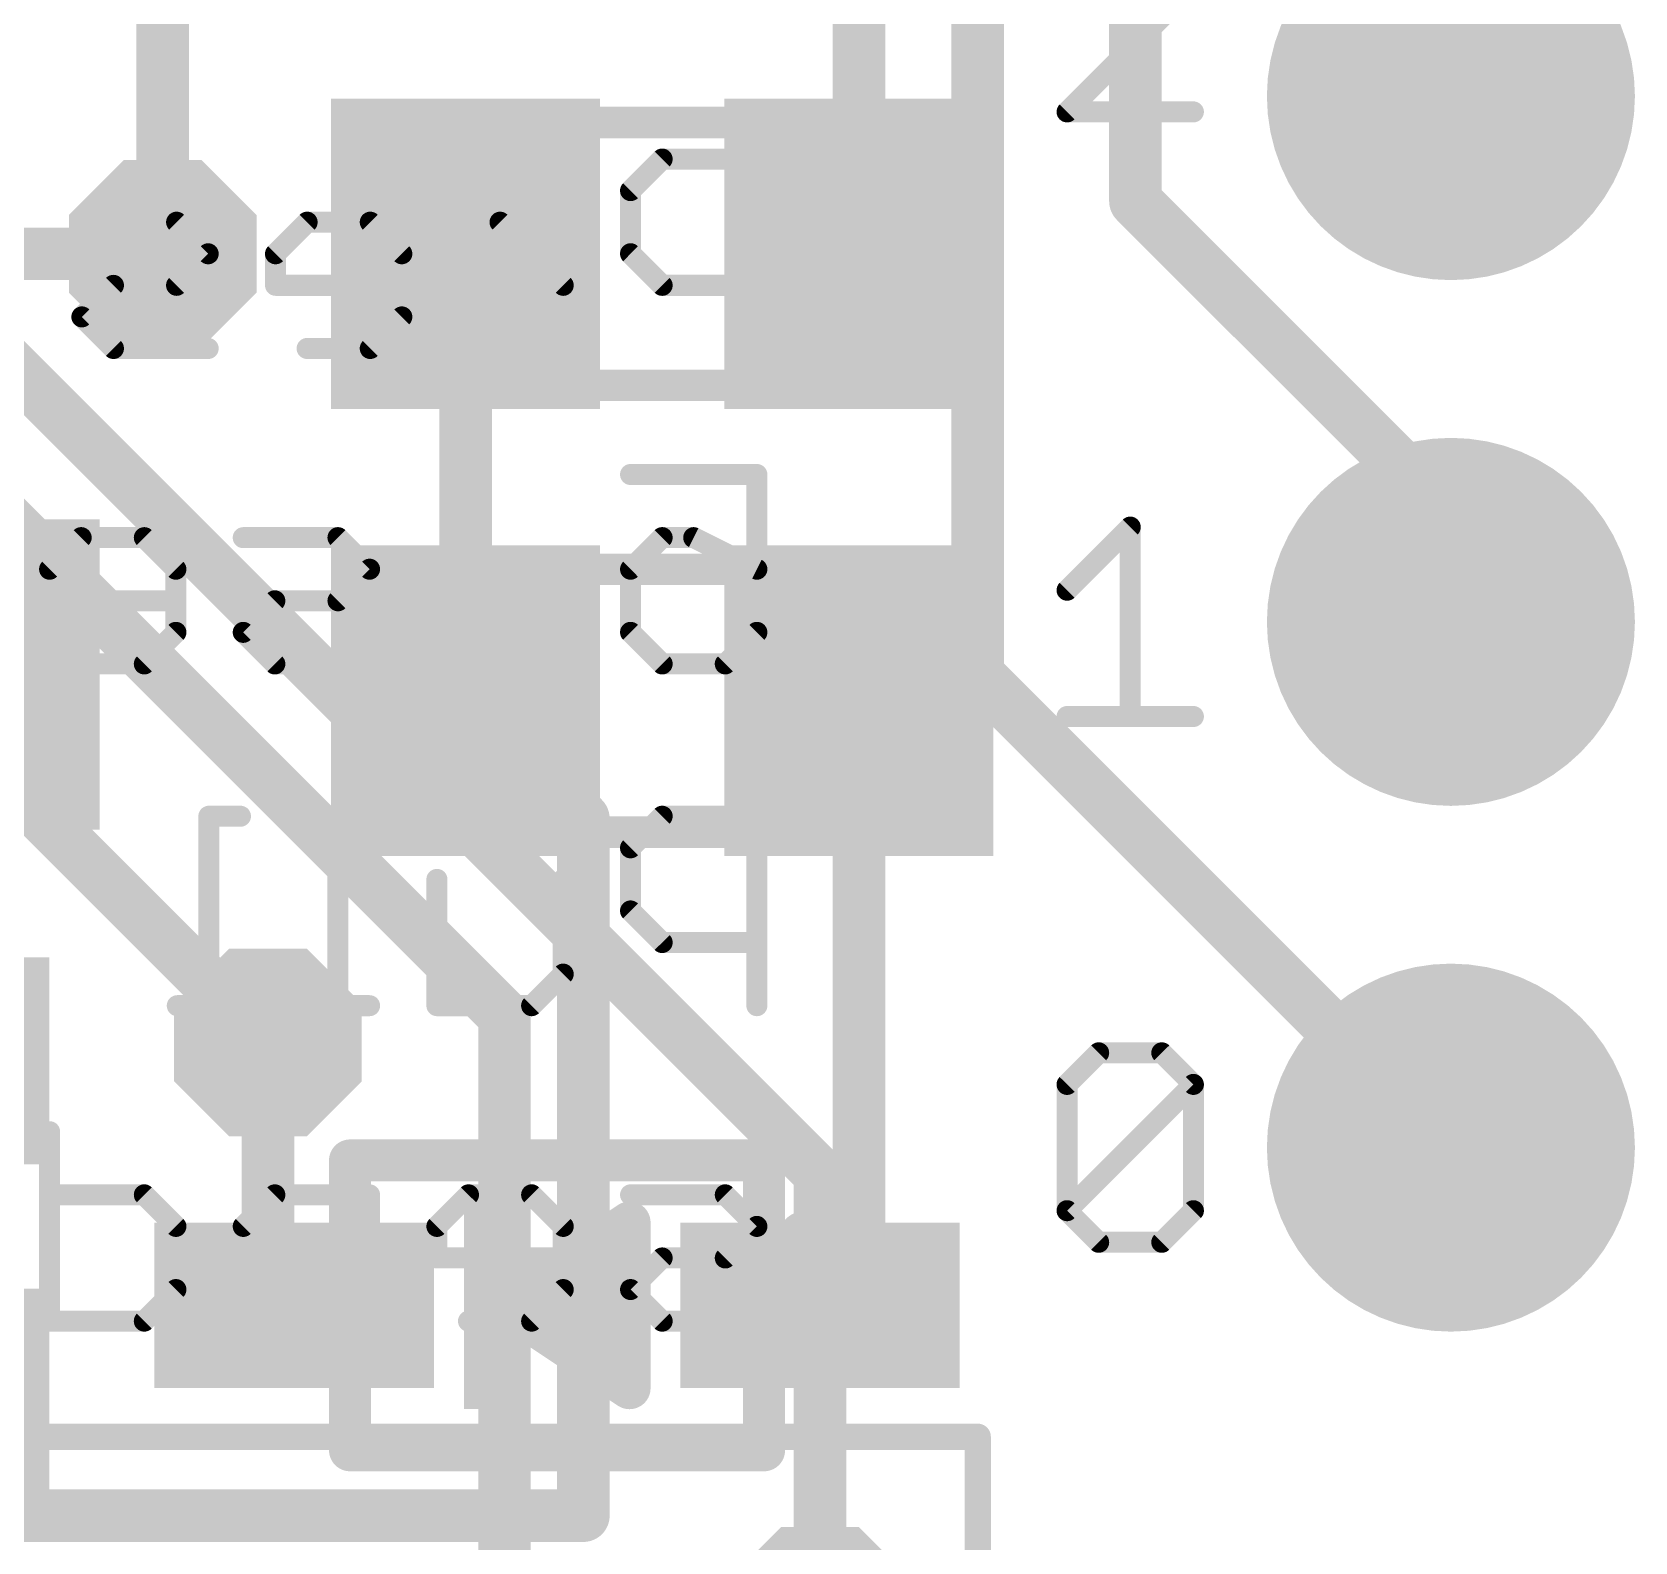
# Model space of a CAD drawing. Extents: x -8.4 to 31.7, y -7.2 to 47.3.
# Drawn here: x 14.74 to 22.48, y 3.17 to 10.47 of the extents above; entities that cross this region are included whole.
import ezdxf

# ---------------------------------------------------------------- set-up
doc = ezdxf.new("R2010")
doc.units = 0
for name, color, linetype in [('1', 12, 'CONTINUOUS'), ('16', 132, 'CONTINUOUS'), ('17', 110, 'CONTINUOUS'), ('18', 110, 'CONTINUOUS'), ('21', 4, 'CONTINUOUS'), ('22', 6, 'CONTINUOUS'), ('51', 253, 'CONTINUOUS')]:
    doc.layers.add(name, color=color, linetype=linetype)

# ---------------------------------------------------------------- blocks, each defined once
blk = doc.blocks.new('RECT')
blk.add_solid([(-0.5, -0.5), (0.5, -0.5), (-0.5, 0.5), (0.5, 0.5)])
blk = doc.blocks.new('ROUNDP')
at = {"const_width": 0.5}
blk.add_lwpolyline([(0, -0.25, 1), (0, 0.25, 1), (0, -0.25)], format="xyb", dxfattribs=at)
blk = doc.blocks.new('OCTAGONV')
at = {"const_width": 0.5}
blk.add_lwpolyline([(-0.25, -0.1036), (-0.25, 0.1036), (-0.1036, 0.25), (0.1036, 0.25), (0.25, 0.1036), (0.25, -0.1036), (0.1036, -0.25), (-0.1036, -0.25), (-0.25, -0.1036), (-0.25, 0.1036)], dxfattribs=at)

msp = doc.modelspace()

# ---------------------------------------------------------------- linework, layer by layer
at = {"layer": '1', "const_width": 0.254}
for points in [[(18.73, 10.988), (18.73, 9.398)], [(21.59, 10.668), (21.59, 10.16)], [(15.367, 9.591), (15.367, 9.398)], [(13.904, 9.398), (15.367, 9.398)], [(16.83, 7.239), (16.83, 9.398)], [(17.399, 6.67), (16.83, 7.239)], [(18.73, 4.506), (18.73, 7.239)], [(17.399, 3.302), (17.399, 6.67)], [(15.875, 4.445), (15.875, 5.588)], [(16.002, 4.318), (15.875, 4.445)], [(18.542, 4.318), (18.73, 4.506)], [(18.542, 2.794), (18.542, 4.318)], [(14.319, 3.302), (17.399, 3.302)]]:
    msp.add_lwpolyline(points, dxfattribs=at)
at = {"layer": '1', "const_width": 0.127}
for points in [[(21.5265, 10.16, 1), (21.6535, 10.16)], [(15.4305, 9.591, 1), (15.3035, 9.591)], [(15.367, 9.3345, 1), (15.367, 9.4615)], [(16.8935, 9.398, 1), (16.7665, 9.398)], [(15.3035, 9.398, 1), (15.4305, 9.398)], [(18.6665, 9.398, 1), (18.7935, 9.398)], [(16.8749, 7.2839, 1), (16.7851, 7.1941)], [(18.7935, 7.239, 1), (18.6665, 7.239)], [(16.7665, 7.239, 1), (16.8935, 7.239)], [(17.4625, 6.67, 1), (17.3355, 6.67)], [(17.3541, 6.6251, 1), (17.4439, 6.7149)], [(15.9385, 5.588, 1), (15.8115, 5.588)], [(15.9199, 4.4899, 1), (15.8301, 4.4001)], [(18.6665, 4.506, 1), (18.7935, 4.506)], [(18.7749, 4.4611, 1), (18.6851, 4.5509)], [(15.8115, 4.445, 1), (15.9385, 4.445)], [(15.9571, 4.2731, 1), (16.0469, 4.3629)], [(18.6055, 4.318, 1), (18.4785, 4.318)], [(18.4971, 4.3629, 1), (18.5869, 4.2731)], [(17.399, 3.2385, 1), (17.399, 3.3655)], [(17.3355, 3.302, 1), (17.4625, 3.302)]]:
    msp.add_lwpolyline(points, format="xyb", dxfattribs=at)
at = {"layer": '16', "const_width": 0.254}
for points in [[(20.066, 14.478), (20.066, 9.652)], [(15.367, 13.589), (15.367, 9.398)], [(19.304, 13.208), (19.304, 7.366)], [(20.066, 9.652), (21.59, 8.128)], [(13.335, 9.398), (17.018, 5.715)], [(14.351, 9.144), (18.542, 4.953)], [(15.875, 5.588), (12.446, 9.017)], [(21.59, 8.128), (21.59, 7.62)], [(19.304, 7.366), (21.59, 5.08)], [(17.018, 5.715), (17.018, 3.048)], [(18.542, 4.953), (18.542, 2.794)], [(18.542, 4.4668), (18.542, 2.794)], [(17.018, 3.048), (15.24, 1.27)]]:
    msp.add_lwpolyline(points, dxfattribs=at)
at = {"layer": '16'}
for points, const_width in [([(20.1109, 9.6969, 1), (20.0211, 9.6071)], 0.127), ([(20.0025, 9.652, 1), (20.1295, 9.652)], 0.127), ([(15.3035, 9.398, 1), (15.4305, 9.398)], 0.127), ([(21.6535, 8.128, 1), (21.5265, 8.128)], 0.127), ([(21.5451, 8.0831, 1), (21.6349, 8.1729)], 0.127), ([(21.5265, 7.62, 1), (21.6535, 7.62)], 0.127), ([(19.3489, 7.4109, 1), (19.2591, 7.3211)], 0.127), ([(19.2405, 7.366, 1), (19.3675, 7.366)], 0.127), ([(17.0815, 5.715, 1), (16.9545, 5.715)], 0.127), ([(16.9731, 5.6701, 1), (17.0629, 5.7599)], 0.127), ([(15.8301, 5.5431, 1), (15.9199, 5.6329)], 0.127), ([(21.5451, 5.0351, 1), (21.6349, 5.1249)], 0.127), ([(18.6055, 4.953, 1), (18.4785, 4.953)], 0.127), ([(18.4971, 4.9081, 1), (18.5869, 4.9979)], 0.127), ([(18.542, 4.4668, 0.1989), (18.4676, 4.6464)], 0.254), ([(18.5125, 4.6913, 1), (18.4227, 4.6015)], 0.127), ([(18.6055, 4.4668, 1), (18.4785, 4.4668)], 0.127), ([(18.4785, 4.4668, 1), (18.6055, 4.4668)], 0.127)]:
    msp.add_lwpolyline(points, format="xyb", dxfattribs=dict(at, const_width=const_width))
at = {"layer": '21'}
for points, const_width in [([(19.7358, 10.0838), (20.3459, 10.6939)], 0.1016), ([(20.3459, 10.0838), (19.7358, 10.0838)], 0.1016), ([(19.7358, 7.7729), (20.0409, 8.078)], 0.1016), ([(20.0409, 8.078), (20.0409, 7.1628)], 0.1016), ([(19.7358, 7.1628), (20.3459, 7.1628)], 0.1016), ([(19.7358, 5.3855), (19.8883, 5.538)], 0.1016), ([(19.8883, 5.538), (20.1934, 5.538)], 0.1016), ([(20.1934, 5.538), (20.3459, 5.3855)], 0.1016), ([(19.7358, 4.7753), (19.7358, 5.3855)], 0.1016), ([(19.7358, 4.7753), (20.3459, 5.3855)], 0.1016), ([(20.3459, 5.3855), (20.3459, 4.7753)], 0.1016), ([(16.272, 5.018), (18.272, 5.018)], 0.2032), ([(17.022, 4.318), (17.622, 4.718)], 0.2032), ([(17.622, 4.718), (17.622, 3.918)], 0.2032), ([(19.8883, 4.6228), (19.7358, 4.7753)], 0.1016), ([(20.3459, 4.7753), (20.1934, 4.6228)], 0.1016), ([(20.1934, 4.6228), (19.8883, 4.6228)], 0.1016), ([(17.172, 4.318), (17.472, 4.518)], 0.2032), ([(17.4006, 4.4704), (17.472, 4.4704)], 0.2032), ([(17.472, 4.518), (17.472, 4.118)], 0.2032), ([(17.622, 3.918), (17.022, 4.318)], 0.2032), ([(17.472, 4.118), (17.172, 4.318)], 0.2032), ([(17.2482, 4.2672), (17.472, 4.2672)], 0.2032), ([(18.272, 3.618), (16.272, 3.618)], 0.2032)]:
    msp.add_lwpolyline(points, dxfattribs=dict(at, const_width=const_width))
for points, const_width in [([(19.7178, 10.1018, 1), (19.7538, 10.0658)], 0.0508), ([(19.7358, 10.1092, 1), (19.7358, 10.0584)], 0.0508), ([(20.3459, 10.0584, 1), (20.3459, 10.1092)], 0.0508), ([(20.0663, 8.078, 1), (20.0155, 8.078)], 0.0508), ([(20.0588, 8.06, 1), (20.0229, 8.0959)], 0.0508), ([(19.7178, 7.7909, 1), (19.7538, 7.755)], 0.0508), ([(19.7358, 7.1882, 1), (19.7358, 7.1374)], 0.0508), ([(20.3459, 7.1374, 1), (20.3459, 7.1882)], 0.0508), ([(20.0155, 7.1628, 1), (20.0663, 7.1628)], 0.0508), ([(19.8883, 5.5634, 1), (19.8883, 5.5126)], 0.0508), ([(19.9063, 5.52, 1), (19.8704, 5.5559)], 0.0508), ([(20.2114, 5.5559, 1), (20.1754, 5.52)], 0.0508), ([(20.1934, 5.5126, 1), (20.1934, 5.5634)], 0.0508), ([(19.7612, 5.3855, 1), (19.7104, 5.3855)], 0.0508), ([(19.7178, 5.4034, 1), (19.7538, 5.3675)], 0.0508), ([(20.3713, 5.3855, 1), (20.3205, 5.3855)], 0.0508), ([(20.3639, 5.3675, 1), (20.328, 5.4034)], 0.0508), ([(20.328, 5.3675, 1), (20.3639, 5.4034)], 0.0508), ([(16.272, 5.0688, 1), (16.272, 4.9672)], 0.1016), ([(18.272, 4.9672, 1), (18.272, 5.0688)], 0.1016), ([(17.6728, 4.718, 1), (17.5712, 4.718)], 0.1016), ([(17.6502, 4.6757, 1), (17.5938, 4.7603)], 0.1016), ([(19.7538, 4.7933, 1), (19.7178, 4.7574)], 0.0508), ([(19.7178, 4.7933, 1), (19.7538, 4.7574)], 0.0508), ([(20.3639, 4.7574, 1), (20.328, 4.7933)], 0.0508), ([(19.7104, 4.7753, 1), (19.7612, 4.7753)], 0.0508), ([(20.3205, 4.7753, 1), (20.3713, 4.7753)], 0.0508), ([(19.8883, 4.6482, 1), (19.8883, 4.5974)], 0.0508), ([(19.8704, 4.6048, 1), (19.9063, 4.6408)], 0.0508), ([(20.1754, 4.6408, 1), (20.2114, 4.6048)], 0.0508), ([(20.1934, 4.5974, 1), (20.1934, 4.6482)], 0.0508), ([(17.4006, 4.5212, 1), (17.4006, 4.4196)], 0.1016), ([(17.5228, 4.518, 1), (17.4212, 4.518)], 0.1016), ([(17.5002, 4.4757, 1), (17.4438, 4.5603)], 0.1016), ([(17.472, 4.4196, 1), (17.472, 4.5212)], 0.1016), ([(17.0502, 4.3603, 1), (16.9938, 4.2757)], 0.1016), ([(17.2002, 4.3603, 1), (17.1438, 4.2757)], 0.1016), ([(16.9938, 4.3603, 1), (17.0502, 4.2757)], 0.1016), ([(17.1438, 4.3603, 1), (17.2002, 4.2757)], 0.1016), ([(17.2482, 4.318, 1), (17.2482, 4.2164)], 0.1016), ([(17.472, 4.2164, 1), (17.472, 4.318)], 0.1016), ([(17.4438, 4.0757, 1), (17.5002, 4.1603)], 0.1016), ([(17.4212, 4.118, 1), (17.5228, 4.118)], 0.1016), ([(17.5712, 3.918, 1), (17.6728, 3.918)], 0.1016), ([(17.5938, 3.8757, 1), (17.6502, 3.9603)], 0.1016), ([(16.272, 3.6688, 1), (16.272, 3.5672)], 0.1016), ([(18.272, 3.5672, 1), (18.272, 3.6688)], 0.1016)]:
    msp.add_lwpolyline(points, format="xyb", dxfattribs=dict(at, const_width=const_width))
at = {"layer": '22'}
for points, const_width in [([(17.7796, 9.856), (17.6271, 9.7035)], 0.1016), ([(18.2372, 9.856), (17.7796, 9.856)], 0.1016), ([(18.2372, 8.9408), (18.2372, 9.856)], 0.1016), ([(17.6271, 9.7035), (17.6271, 9.3984)], 0.1016), ([(15.434, 9.5509), (14.9764, 9.5509)], 0.1016), ([(15.5866, 9.3984), (15.434, 9.5509)], 0.1016), ([(16.0645, 9.5509), (15.912, 9.3984)], 0.1016), ([(16.3696, 9.5509), (16.0645, 9.5509)], 0.1016), ([(16.5221, 9.3984), (16.3696, 9.5509)], 0.1016), ([(16.9966, 9.5509), (16.8441, 9.5509)], 0.1016), ([(17.3017, 9.2459), (16.9966, 9.5509)], 0.1016), ([(17.3017, 8.9408), (17.3017, 9.5509)], 0.1016), ([(15.434, 9.2459), (15.5866, 9.3984)], 0.1016), ([(15.912, 9.3984), (15.912, 9.2459)], 0.1016), ([(16.5221, 9.0933), (16.5221, 9.3984)], 0.1016), ([(17.6271, 9.3984), (17.7796, 9.2459)], 0.1016), ([(14.9764, 9.0933), (15.129, 9.2459)], 0.1016), ([(15.129, 9.2459), (15.434, 9.2459)], 0.1016), ([(15.912, 9.2459), (16.5221, 9.2459)], 0.1016), ([(17.7796, 9.2459), (18.2372, 9.2459)], 0.1016), ([(15.129, 8.9408), (14.9764, 9.0933)], 0.1016), ([(16.3696, 8.9408), (16.5221, 9.0933)], 0.1016), ([(15.5866, 8.9408), (15.129, 8.9408)], 0.1016), ([(16.0645, 8.9408), (16.3696, 8.9408)], 0.1016), ([(17.6271, 8.332), (18.2372, 8.332)], 0.1016), ([(18.2372, 8.332), (18.2372, 7.8744)], 0.1016), ([(14.9731, 8.0269), (14.8205, 7.8744)], 0.1016), ([(15.2781, 8.0269), (14.9731, 8.0269)], 0.1016), ([(15.4306, 7.8744), (15.2781, 8.0269)], 0.1016), ([(16.2136, 8.0269), (15.756, 8.0269)], 0.1016), ([(16.3662, 7.8744), (16.2136, 8.0269)], 0.1016), ([(17.7796, 8.0269), (17.6271, 7.8744)], 0.1016), ([(17.9321, 8.0269), (17.7796, 8.0269)], 0.1016), ([(18.2372, 7.8744), (17.9321, 8.0269)], 0.1016), ([(14.8205, 7.8744), (14.8205, 7.7219)], 0.1016), ([(15.4306, 7.5693), (15.4306, 7.8744)], 0.1016), ([(16.2136, 7.7219), (16.3662, 7.8744)], 0.1016), ([(17.6271, 7.8744), (17.6271, 7.5693)], 0.1016), ([(14.8205, 7.7219), (15.4306, 7.7219)], 0.1016), ([(15.756, 7.5693), (15.9086, 7.7219)], 0.1016), ([(15.9086, 7.7219), (16.2136, 7.7219)], 0.1016), ([(15.2781, 7.4168), (15.4306, 7.5693)], 0.1016), ([(15.9086, 7.4168), (15.756, 7.5693)], 0.1016), ([(17.6271, 7.5693), (17.7796, 7.4168)], 0.1016), ([(18.0847, 7.4168), (18.2372, 7.5693)], 0.1016), ([(14.9731, 7.4168), (15.2781, 7.4168)], 0.1016), ([(16.3662, 7.4168), (15.9086, 7.4168)], 0.1016), ([(17.7796, 7.4168), (18.0847, 7.4168)], 0.1016), ([(15.7425, 6.681), (15.59, 6.681)], 0.1016), ([(15.59, 6.681), (15.59, 5.7658)], 0.1016), ([(16.3662, 6.681), (16.2136, 6.681)], 0.1016), ([(16.2136, 6.681), (16.2136, 5.7658)], 0.1016), ([(17.7796, 6.681), (17.6271, 6.5285)], 0.1016), ([(18.2372, 6.681), (17.7796, 6.681)], 0.1016), ([(18.2372, 5.7658), (18.2372, 6.681)], 0.1016), ([(17.6271, 6.5285), (17.6271, 6.2234)], 0.1016), ([(16.6916, 5.7658), (16.6916, 6.3759)], 0.1016), ([(17.3017, 6.3759), (17.3017, 5.9183)], 0.1016), ([(17.6271, 6.2234), (17.7796, 6.0709)], 0.1016), ([(17.7796, 6.0709), (18.2372, 6.0709)], 0.1016), ([(17.3017, 5.9183), (17.1492, 5.7658)], 0.1016), ([(15.7425, 5.7658), (15.4374, 5.7658)], 0.1016), ([(16.3662, 5.7658), (16.0611, 5.7658)], 0.1016), ([(17.1492, 5.7658), (16.6916, 5.7658)], 0.1016), ([(14.8205, 5.157), (14.8205, 4.2418)], 0.1016), ([(15.2781, 4.8519), (14.8205, 4.8519)], 0.1016), ([(15.4306, 4.6994), (15.2781, 4.8519)], 0.1016), ([(15.9086, 4.8519), (15.756, 4.6994)], 0.1016), ([(16.3662, 4.8519), (15.9086, 4.8519)], 0.1016), ([(16.3662, 4.2418), (16.3662, 4.8519)], 0.1016), ([(16.8441, 4.8519), (16.6916, 4.6994)], 0.1016), ([(17.1492, 4.8519), (16.8441, 4.8519)], 0.1016), ([(17.3017, 4.6994), (17.1492, 4.8519)], 0.1016), ([(18.0847, 4.8519), (17.6271, 4.8519)], 0.1016), ([(18.2372, 4.6994), (18.0847, 4.8519)], 0.1016), ([(15.4306, 4.3943), (15.4306, 4.6994)], 0.1016), ([(15.756, 4.6994), (15.756, 4.2418)], 0.1016), ([(16.6916, 4.6994), (16.6916, 4.5469)], 0.1016), ([(17.3017, 4.3943), (17.3017, 4.6994)], 0.1016), ([(18.0847, 4.5469), (18.2372, 4.6994)], 0.1016), ([(16.6916, 4.5469), (17.3017, 4.5469)], 0.1016), ([(17.6271, 4.3943), (17.7796, 4.5469)], 0.1016), ([(17.7796, 4.5469), (18.0847, 4.5469)], 0.1016), ([(15.2781, 4.2418), (15.4306, 4.3943)], 0.1016), ([(17.1492, 4.2418), (17.3017, 4.3943)], 0.1016), ([(17.7796, 4.2418), (17.6271, 4.3943)], 0.1016), ([(14.8205, 4.2418), (15.2781, 4.2418)], 0.1016), ([(16.8441, 4.2418), (17.1492, 4.2418)], 0.1016), ([(18.2372, 4.2418), (17.7796, 4.2418)], 0.1016), ([(19.304, 3.683), (3.556, 3.683)], 0.127), ([(19.304, 3.683), (19.304, 0.127)], 0.127)]:
    msp.add_lwpolyline(points, dxfattribs=dict(at, const_width=const_width))
for points, const_width in [([(17.7796, 9.8814, 1), (17.7796, 9.8306)], 0.0508), ([(17.7976, 9.838, 1), (17.7616, 9.8739)], 0.0508), ([(18.2626, 9.856, 1), (18.2118, 9.856)], 0.0508), ([(18.2372, 9.8306, 1), (18.2372, 9.8814)], 0.0508), ([(17.6525, 9.7035, 1), (17.6017, 9.7035)], 0.0508), ([(17.6091, 9.7214, 1), (17.645, 9.6855)], 0.0508), ([(14.9764, 9.5763, 1), (14.9764, 9.5255)], 0.0508), ([(15.452, 9.5689, 1), (15.4161, 9.533)], 0.0508), ([(15.434, 9.5255, 1), (15.434, 9.5763)], 0.0508), ([(16.0645, 9.5763, 1), (16.0645, 9.5255)], 0.0508), ([(16.0825, 9.533, 1), (16.0465, 9.5689)], 0.0508), ([(16.3875, 9.5689, 1), (16.3516, 9.533)], 0.0508), ([(16.3696, 9.5255, 1), (16.3696, 9.5763)], 0.0508), ([(16.8441, 9.5763, 1), (16.8441, 9.5255)], 0.0508), ([(17.0146, 9.5689, 1), (16.9787, 9.533)], 0.0508), ([(16.9966, 9.5255, 1), (16.9966, 9.5763)], 0.0508), ([(17.3271, 9.5509, 1), (17.2763, 9.5509)], 0.0508), ([(15.6045, 9.3804, 1), (15.5686, 9.4164)], 0.0508), ([(15.9374, 9.3984, 1), (15.8866, 9.3984)], 0.0508), ([(16.5475, 9.3984, 1), (16.4967, 9.3984)], 0.0508), ([(17.645, 9.4164, 1), (17.6091, 9.3804)], 0.0508), ([(15.5686, 9.3804, 1), (15.6045, 9.4164)], 0.0508), ([(15.894, 9.4164, 1), (15.9299, 9.3804)], 0.0508), ([(16.5041, 9.3804, 1), (16.54, 9.4164)], 0.0508), ([(17.6017, 9.3984, 1), (17.6525, 9.3984)], 0.0508), ([(15.129, 9.2713, 1), (15.129, 9.2205)], 0.0508), ([(15.1469, 9.2279, 1), (15.111, 9.2638)], 0.0508), ([(15.434, 9.2205, 1), (15.434, 9.2713)], 0.0508), ([(15.912, 9.2713, 1), (15.912, 9.2205)], 0.0508), ([(16.5221, 9.2205, 1), (16.5221, 9.2713)], 0.0508), ([(17.7796, 9.2713, 1), (17.7796, 9.2205)], 0.0508), ([(18.2372, 9.2205, 1), (18.2372, 9.2713)], 0.0508), ([(15.4161, 9.2638, 1), (15.452, 9.2279)], 0.0508), ([(15.8866, 9.2459, 1), (15.9374, 9.2459)], 0.0508), ([(17.2837, 9.2279, 1), (17.3196, 9.2638)], 0.0508), ([(17.7616, 9.2279, 1), (17.7976, 9.2638)], 0.0508), ([(14.9944, 9.1113, 1), (14.9585, 9.0754)], 0.0508), ([(16.54, 9.0754, 1), (16.5041, 9.1113)], 0.0508), ([(14.9585, 9.1113, 1), (14.9944, 9.0754)], 0.0508), ([(16.4967, 9.0933, 1), (16.5475, 9.0933)], 0.0508), ([(15.129, 8.9662, 1), (15.129, 8.9154)], 0.0508), ([(15.111, 8.9228, 1), (15.1469, 8.9588)], 0.0508), ([(15.5866, 8.9154, 1), (15.5866, 8.9662)], 0.0508), ([(16.0645, 8.9662, 1), (16.0645, 8.9154)], 0.0508), ([(16.3516, 8.9588, 1), (16.3875, 8.9228)], 0.0508), ([(16.3696, 8.9154, 1), (16.3696, 8.9662)], 0.0508), ([(17.2763, 8.9408, 1), (17.3271, 8.9408)], 0.0508), ([(18.2118, 8.9408, 1), (18.2626, 8.9408)], 0.0508), ([(17.6271, 8.3574, 1), (17.6271, 8.3066)], 0.0508), ([(18.2626, 8.332, 1), (18.2118, 8.332)], 0.0508), ([(18.2372, 8.3066, 1), (18.2372, 8.3574)], 0.0508), ([(14.9731, 8.0523, 1), (14.9731, 8.0015)], 0.0508), ([(14.991, 8.009, 1), (14.9551, 8.0449)], 0.0508), ([(15.2961, 8.0449, 1), (15.2602, 8.009)], 0.0508), ([(15.2781, 8.0015, 1), (15.2781, 8.0523)], 0.0508), ([(15.756, 8.0523, 1), (15.756, 8.0015)], 0.0508), ([(16.2316, 8.0449, 1), (16.1957, 8.009)], 0.0508), ([(16.2136, 8.0015, 1), (16.2136, 8.0523)], 0.0508), ([(17.7796, 8.0523, 1), (17.7796, 8.0015)], 0.0508), ([(17.7976, 8.009, 1), (17.7616, 8.0449)], 0.0508), ([(17.9435, 8.0496, 1), (17.9208, 8.0042)], 0.0508), ([(17.9321, 8.0015, 1), (17.9321, 8.0523)], 0.0508), ([(14.8459, 7.8744, 1), (14.7951, 7.8744)], 0.0508), ([(14.8026, 7.8924, 1), (14.8385, 7.8564)], 0.0508), ([(15.456, 7.8744, 1), (15.4052, 7.8744)], 0.0508), ([(15.4127, 7.8564, 1), (15.4486, 7.8924)], 0.0508), ([(16.3841, 7.8564, 1), (16.3482, 7.8924)], 0.0508), ([(16.3482, 7.8564, 1), (16.3841, 7.8924)], 0.0508), ([(17.6091, 7.8924, 1), (17.645, 7.8564)], 0.0508), ([(17.6525, 7.8744, 1), (17.6017, 7.8744)], 0.0508), ([(18.2118, 7.8744, 1), (18.2626, 7.8744)], 0.0508), ([(18.2258, 7.8517, 1), (18.2486, 7.8971)], 0.0508), ([(14.8205, 7.7473, 1), (14.8205, 7.6965)], 0.0508), ([(14.7951, 7.7219, 1), (14.8459, 7.7219)], 0.0508), ([(15.4306, 7.6965, 1), (15.4306, 7.7473)], 0.0508), ([(15.9086, 7.7473, 1), (15.9086, 7.6965)], 0.0508), ([(15.9265, 7.7039, 1), (15.8906, 7.7398)], 0.0508), ([(16.1957, 7.7398, 1), (16.2316, 7.7039)], 0.0508), ([(16.2136, 7.6965, 1), (16.2136, 7.7473)], 0.0508), ([(15.4052, 7.5693, 1), (15.456, 7.5693)], 0.0508), ([(15.4486, 7.5514, 1), (15.4127, 7.5873)], 0.0508), ([(15.774, 7.5873, 1), (15.7381, 7.5514)], 0.0508), ([(15.7381, 7.5873, 1), (15.774, 7.5514)], 0.0508), ([(17.645, 7.5873, 1), (17.6091, 7.5514)], 0.0508), ([(17.6017, 7.5693, 1), (17.6525, 7.5693)], 0.0508), ([(18.2552, 7.5514, 1), (18.2192, 7.5873)], 0.0508), ([(14.9731, 7.4422, 1), (14.9731, 7.3914)], 0.0508), ([(15.2602, 7.4348, 1), (15.2961, 7.3988)], 0.0508), ([(15.2781, 7.3914, 1), (15.2781, 7.4422)], 0.0508), ([(15.9086, 7.4422, 1), (15.9086, 7.3914)], 0.0508), ([(15.8906, 7.3988, 1), (15.9265, 7.4348)], 0.0508), ([(16.3662, 7.3914, 1), (16.3662, 7.4422)], 0.0508), ([(17.7796, 7.4422, 1), (17.7796, 7.3914)], 0.0508), ([(17.7616, 7.3988, 1), (17.7976, 7.4348)], 0.0508), ([(18.0667, 7.4348, 1), (18.1026, 7.3988)], 0.0508), ([(18.0847, 7.3914, 1), (18.0847, 7.4422)], 0.0508), ([(15.59, 6.7064, 1), (15.59, 6.6556)], 0.0508), ([(15.6154, 6.681, 1), (15.5646, 6.681)], 0.0508), ([(15.7425, 6.6556, 1), (15.7425, 6.7064)], 0.0508), ([(16.2136, 6.7064, 1), (16.2136, 6.6556)], 0.0508), ([(16.239, 6.681, 1), (16.1882, 6.681)], 0.0508), ([(16.3662, 6.6556, 1), (16.3662, 6.7064)], 0.0508), ([(17.7796, 6.7064, 1), (17.7796, 6.6556)], 0.0508), ([(17.7976, 6.663, 1), (17.7616, 6.6989)], 0.0508), ([(18.2626, 6.681, 1), (18.2118, 6.681)], 0.0508), ([(18.2372, 6.6556, 1), (18.2372, 6.7064)], 0.0508), ([(17.6525, 6.5285, 1), (17.6017, 6.5285)], 0.0508), ([(17.6091, 6.5464, 1), (17.645, 6.5105)], 0.0508), ([(16.717, 6.3759, 1), (16.6662, 6.3759)], 0.0508), ([(17.3271, 6.3759, 1), (17.2763, 6.3759)], 0.0508), ([(17.645, 6.2414, 1), (17.6091, 6.2054)], 0.0508), ([(17.6017, 6.2234, 1), (17.6525, 6.2234)], 0.0508), ([(17.7796, 6.0963, 1), (17.7796, 6.0455)], 0.0508), ([(18.2372, 6.0455, 1), (18.2372, 6.0963)], 0.0508), ([(17.7616, 6.0529, 1), (17.7976, 6.0888)], 0.0508), ([(17.3196, 5.9004, 1), (17.2837, 5.9363)], 0.0508), ([(17.2763, 5.9183, 1), (17.3271, 5.9183)], 0.0508), ([(15.4374, 5.7912, 1), (15.4374, 5.7404)], 0.0508), ([(15.7425, 5.7404, 1), (15.7425, 5.7912)], 0.0508), ([(16.0611, 5.7912, 1), (16.0611, 5.7404)], 0.0508), ([(16.3662, 5.7404, 1), (16.3662, 5.7912)], 0.0508), ([(16.6916, 5.7912, 1), (16.6916, 5.7404)], 0.0508), ([(17.1312, 5.7838, 1), (17.1671, 5.7478)], 0.0508), ([(17.1492, 5.7404, 1), (17.1492, 5.7912)], 0.0508), ([(15.5646, 5.7658, 1), (15.6154, 5.7658)], 0.0508), ([(16.1882, 5.7658, 1), (16.239, 5.7658)], 0.0508), ([(16.6662, 5.7658, 1), (16.717, 5.7658)], 0.0508), ([(18.2118, 5.7658, 1), (18.2626, 5.7658)], 0.0508), ([(14.8459, 5.157, 1), (14.7951, 5.157)], 0.0508), ([(14.8205, 4.8773, 1), (14.8205, 4.8265)], 0.0508), ([(15.2961, 4.8699, 1), (15.2602, 4.834)], 0.0508), ([(15.2781, 4.8265, 1), (15.2781, 4.8773)], 0.0508), ([(15.9086, 4.8773, 1), (15.9086, 4.8265)], 0.0508), ([(15.9265, 4.834, 1), (15.8906, 4.8699)], 0.0508), ([(16.3916, 4.8519, 1), (16.3408, 4.8519)], 0.0508), ([(16.3662, 4.8265, 1), (16.3662, 4.8773)], 0.0508), ([(16.8441, 4.8773, 1), (16.8441, 4.8265)], 0.0508), ([(16.8621, 4.834, 1), (16.8261, 4.8699)], 0.0508), ([(17.1671, 4.8699, 1), (17.1312, 4.834)], 0.0508), ([(17.1492, 4.8265, 1), (17.1492, 4.8773)], 0.0508), ([(17.6271, 4.8773, 1), (17.6271, 4.8265)], 0.0508), ([(18.1026, 4.8699, 1), (18.0667, 4.834)], 0.0508), ([(18.0847, 4.8265, 1), (18.0847, 4.8773)], 0.0508), ([(15.456, 4.6994, 1), (15.4052, 4.6994)], 0.0508), ([(15.4127, 4.6814, 1), (15.4486, 4.7174)], 0.0508), ([(15.7814, 4.6994, 1), (15.7306, 4.6994)], 0.0508), ([(15.7381, 4.7174, 1), (15.774, 4.6814)], 0.0508), ([(16.6736, 4.7174, 1), (16.7095, 4.6814)], 0.0508), ([(16.717, 4.6994, 1), (16.6662, 4.6994)], 0.0508), ([(17.3271, 4.6994, 1), (17.2763, 4.6994)], 0.0508), ([(17.2837, 4.6814, 1), (17.3196, 4.7174)], 0.0508), ([(18.2552, 4.6814, 1), (18.2192, 4.7174)], 0.0508), ([(18.2192, 4.6814, 1), (18.2552, 4.7174)], 0.0508), ([(16.6916, 4.5723, 1), (16.6916, 4.5215)], 0.0508), ([(16.6662, 4.5469, 1), (16.717, 4.5469)], 0.0508), ([(17.3017, 4.5215, 1), (17.3017, 4.5723)], 0.0508), ([(17.7796, 4.5723, 1), (17.7796, 4.5215)], 0.0508), ([(17.7976, 4.5289, 1), (17.7616, 4.5648)], 0.0508), ([(18.0667, 4.5648, 1), (18.1026, 4.5289)], 0.0508), ([(18.0847, 4.5215, 1), (18.0847, 4.5723)], 0.0508), ([(15.4052, 4.3943, 1), (15.456, 4.3943)], 0.0508), ([(15.4486, 4.3764, 1), (15.4127, 4.4123)], 0.0508), ([(17.2763, 4.3943, 1), (17.3271, 4.3943)], 0.0508), ([(17.3196, 4.3764, 1), (17.2837, 4.4123)], 0.0508), ([(17.645, 4.4123, 1), (17.6091, 4.3764)], 0.0508), ([(17.6091, 4.4123, 1), (17.645, 4.3764)], 0.0508), ([(14.8205, 4.2672, 1), (14.8205, 4.2164)], 0.0508), ([(14.7951, 4.2418, 1), (14.8459, 4.2418)], 0.0508), ([(15.2602, 4.2598, 1), (15.2961, 4.2238)], 0.0508), ([(15.2781, 4.2164, 1), (15.2781, 4.2672)], 0.0508), ([(15.7306, 4.2418, 1), (15.7814, 4.2418)], 0.0508), ([(16.3408, 4.2418, 1), (16.3916, 4.2418)], 0.0508), ([(16.8441, 4.2672, 1), (16.8441, 4.2164)], 0.0508), ([(17.1312, 4.2598, 1), (17.1671, 4.2238)], 0.0508), ([(17.1492, 4.2164, 1), (17.1492, 4.2672)], 0.0508), ([(17.7796, 4.2672, 1), (17.7796, 4.2164)], 0.0508), ([(17.7616, 4.2238, 1), (17.7976, 4.2598)], 0.0508), ([(18.2372, 4.2164, 1), (18.2372, 4.2672)], 0.0508), ([(19.3358, 3.683, 1), (19.2723, 3.683)], 0.0635), ([(19.304, 3.6513, 1), (19.304, 3.7148)], 0.0635)]:
    msp.add_lwpolyline(points, format="xyb", dxfattribs=dict(at, const_width=const_width))
at = {"layer": '51'}
for points, const_width in [([(17.37, 10.033), (18.19, 10.033)], 0.1524), ([(17.37, 8.763), (18.19, 8.763)], 0.1524), ([(18.19, 7.874), (17.37, 7.874)], 0.1524), ([(18.19, 6.604), (17.37, 6.604)], 0.1524), ([(16.272, 3.618), (16.272, 5.018)], 0.2032), ([(18.272, 5.018), (18.272, 3.618)], 0.2032)]:
    msp.add_lwpolyline(points, dxfattribs=dict(at, const_width=const_width))
for points, const_width in [([(17.37, 10.0711, 1), (17.37, 9.9949)], 0.0762), ([(18.19, 9.9949, 1), (18.19, 10.0711)], 0.0762), ([(17.37, 8.8011, 1), (17.37, 8.7249)], 0.0762), ([(18.19, 8.7249, 1), (18.19, 8.8011)], 0.0762), ([(17.37, 7.9121, 1), (17.37, 7.8359)], 0.0762), ([(18.19, 7.8359, 1), (18.19, 7.9121)], 0.0762), ([(17.37, 6.6421, 1), (17.37, 6.5659)], 0.0762), ([(18.19, 6.5659, 1), (18.19, 6.6421)], 0.0762), ([(16.3228, 5.018, 1), (16.2212, 5.018)], 0.1016), ([(18.3228, 5.018, 1), (18.2212, 5.018)], 0.1016), ([(16.2212, 3.618, 1), (16.3228, 3.618)], 0.1016), ([(18.2212, 3.618, 1), (18.3228, 3.618)], 0.1016)]:
    msp.add_lwpolyline(points, format="xyb", dxfattribs=dict(at, const_width=const_width))

# ---------------------------------------------------------------- block references
at = {"layer": '1'}
for p, xscale, yscale in [((16.83, 9.398), 1.3, 1.5), ((18.73, 9.398), 1.3, 1.5), ((14.412, 7.366), 1.3, 1.5), ((16.002, 4.318), 1.35, 0.8), ((18.542, 4.318), 1.35, 0.8)]:
    msp.add_blockref('RECT', p, dxfattribs=dict(at, xscale=xscale, yscale=yscale))
at = {"layer": '1', "xscale": 1.3, "yscale": 1.5, "rotation": 180}
for p in [(16.83, 7.239), (18.73, 7.239)]:
    msp.add_blockref('RECT', p, dxfattribs=at)
at = {"layer": '1', "rotation": 180}
for p in [(14.319, 5.499), (14.319, 3.899)]:
    msp.add_blockref('RECT', p, dxfattribs=at)
at = {"layer": '17', "xscale": 1.778, "yscale": 1.778}
for p in [(21.59, 10.16), (21.59, 10.16), (21.59, 7.62), (21.59, 7.62), (21.59, 5.08), (21.59, 5.08)]:
    msp.add_blockref('ROUNDP', p, dxfattribs=at)
at = {"layer": '18', "xscale": 0.9064, "yscale": 0.9064}
for p in [(15.367, 9.398), (15.367, 9.398), (15.875, 5.588), (15.875, 5.588), (18.542, 2.794), (18.542, 2.794)]:
    msp.add_blockref('OCTAGONV', p, dxfattribs=at)
at = {"layer": '21', "xscale": 0.2}
msp.add_blockref('RECT', (16.922, 4.318), dxfattribs=at)
at = {"layer": '51'}
for p, xscale, yscale, rotation in [((21.59, 10.16), 0.508, 0.508, 270), ((17.0486, 7.2375), 0.65, 1.4, 180), ((18.5218, 7.2375), 0.65, 1.4, 180), ((21.59, 7.62), 0.508, 0.508, 270), ((21.59, 5.08), 0.508, 0.508, 270)]:
    msp.add_blockref('RECT', p, dxfattribs=dict(at, xscale=xscale, yscale=yscale, rotation=rotation))
at = {"layer": '51', "xscale": 0.65, "yscale": 1.4}
for p in [(17.0382, 9.3995), (18.5114, 9.3995)]:
    msp.add_blockref('RECT', p, dxfattribs=at)

doc.saveas('drawing.dxf')
